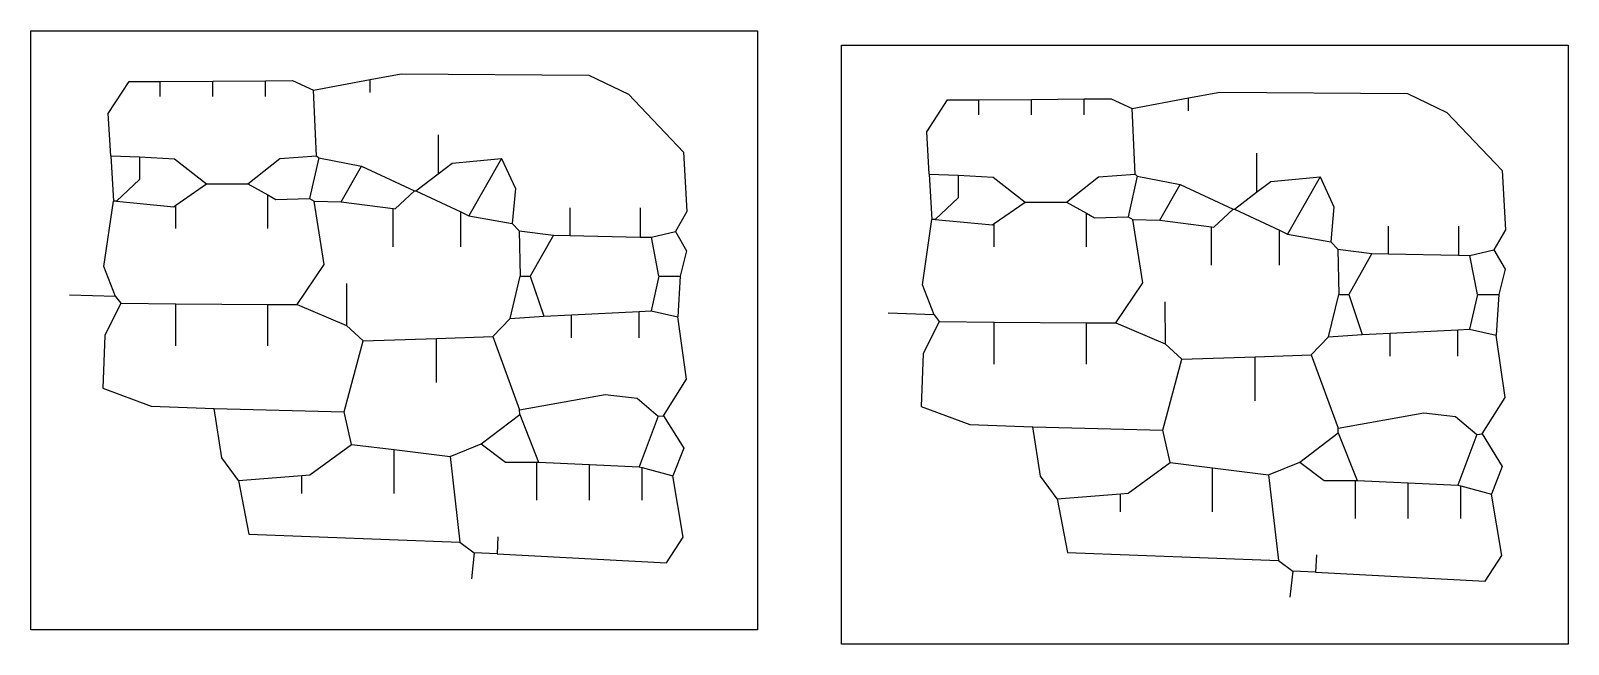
# Model space of a CAD drawing. Header units: millimetres. Extents: x -25774 to 441246, y -16721 to 169753.
import ezdxf

# ---------------------------------------------------------------- set-up
doc = ezdxf.new("R2010")
doc.units = ezdxf.units.MM
doc.header["$LTSCALE"] = 1000
for name, color, linetype in [('WALL', 2, 'Continuous'), ('图层1', 6, 'Continuous'), ('图层2', 1, 'Continuous'), ('图层3', 3, 'Continuous')]:
    doc.layers.add(name, color=color, linetype=linetype)

msp = doc.modelspace()

# ---------------------------------------------------------------- linework, layer by layer
for p, q in [((-28, 88984), (-13976, 89430)), ((248611, 83417), (234662, 83863)), ((108949, 11099), (108061, 3155)), ((357587, 5532), (356700, -2412))]:
    msp.add_line(p, q)
at = {"layer": 'WALL'}
for p, q in [((-25774, 169753), (195029, 169753)), ((-25774, -12371), (-25774, 169753)), ((195029, 169753), (195029, -12371)), ((220443, 165403), (441246, 165403)), ((220443, -16721), (220443, 165403)), ((441246, 165403), (441246, -16721)), ((-2237, 144620), (4071, 154284)), ((4071, 154284), (13582, 154350)), ((13582, 154350), (29582, 154460)), ((29582, 154460), (45582, 154571)), ((45582, 154571), (53744, 154627)), ((53744, 154627), (60118, 151728)), ((60118, 151728), (77282, 154886)), ((77282, 154886), (86744, 156627)), ((86744, 156627), (143744, 156247)), ((143744, 156247), (155744, 150516)), ((61051, 131727), (60118, 151728)), ((155744, 150516), (172508, 132867)), ((325920, 149319), (335382, 151060)), ((335382, 151060), (392382, 150679)), ((392382, 150679), (404382, 144949)), ((246401, 139053), (252710, 148717)), ((252710, 148717), (262220, 148783)), ((262220, 148783), (278220, 148893)), ((278220, 148893), (294220, 149004)), ((294220, 149004), (302382, 149060)), ((302382, 149060), (308756, 146161)), ((308756, 146161), (325920, 149319)), ((309690, 126160), (308756, 146161)), ((404382, 144949), (421146, 127299)), ((-1473, 131708), (-2237, 144620)), ((247165, 126141), (246401, 139053)), ((7282, 131382), (7282, 124565)), ((61682, 131078), (58926, 118715)), ((102232, 129493), (117256, 130882)), ((117256, 130882), (107309, 113532)), ((117256, 130882), (121430, 121801)), ((172508, 132867), (173496, 114854)), ((68510, 117720), (74725, 128559)), ((91222, 121080), (97937, 126211)), ((97937, 126211), (102232, 129493)), ((421146, 127299), (422135, 109286)), ((7282, 124565), (288, 117945)), ((18272, 116695), (27614, 123220)), ((40216, 123219), (46272, 119827)), ((121430, 121801), (120502, 111194)), ((255920, 125815), (255920, 118997)), ((310320, 125511), (307565, 113148)), ((317149, 112153), (323363, 122992)), ((346575, 120644), (350870, 123926)), ((350870, 123926), (365895, 125315)), ((365895, 125315), (355947, 107965)), ((365895, 125315), (370069, 116234)), ((288, 117945), (-675, 117966)), ((288, 117945), (17672, 116276)), ((46272, 119827), (48672, 118484)), ((48672, 118484), (58926, 118715)), ((58926, 118715), (60339, 117912)), ((60339, 117912), (68510, 117720)), ((63357, 98664), (60339, 117912)), ((68510, 117720), (84281, 115701)), ((84957, 115615), (90825, 121076)), ((255920, 118997), (248926, 112378)), ((266911, 111128), (276252, 117653)), ((288855, 117651), (294911, 114260)), ((339860, 115513), (346575, 120644)), ((17672, 116276), (18272, 116695)), ((84281, 115701), (84957, 115615)), ((173496, 114854), (170035, 108771)), ((248926, 112378), (247964, 112399)), ((248926, 112378), (266311, 110709)), ((294911, 114260), (297311, 112916)), ((297311, 112916), (307565, 113148)), ((307565, 113148), (308978, 112345)), ((311996, 93097), (308978, 112345)), ((308978, 112345), (317149, 112153)), ((317149, 112153), (332920, 110134)), ((333595, 110047), (339464, 115509)), ((370069, 116234), (369140, 105627)), ((132975, 107643), (125966, 95151)), ((266311, 110709), (266911, 111128)), ((332920, 110134), (333595, 110047)), ((422135, 109286), (418674, 103204)), ((165044, 95151), (162754, 106981)), ((55164, 86526), (63357, 98664)), ((381614, 102076), (374604, 89584)), ((413683, 89584), (411392, 101414)), ((122903, 95151), (125966, 95151)), ((125966, 95151), (130057, 83014)), ((165044, 95151), (162638, 84620)), ((165044, 95151), (171509, 95151)), ((303803, 80959), (311996, 93097)), ((371542, 89584), (374604, 89584)), ((374604, 89584), (378695, 77447)), ((413683, 89584), (411276, 79053)), ((413683, 89584), (420148, 89584)), ((1553, 86901), (-3289, 77082)), ((70181, 80185), (75190, 75545)), ((250191, 81334), (245350, 71515)), ((-3289, 77082), (-3918, 61141)), ((69474, 53957), (75190, 75545)), ((75190, 75545), (97475, 76247)), ((97475, 76247), (114551, 76784)), ((245350, 71515), (244721, 55574)), ((318820, 74618), (323828, 69978)), ((323828, 69978), (346114, 70679)), ((346114, 70679), (363189, 71217)), ((318112, 48390), (323828, 69978)), ((-3918, 61141), (10823, 55687)), ((10823, 55687), (29974, 54928)), ((29974, 54928), (69474, 53957)), ((32293, 39986), (29974, 54928)), ((71638, 44045), (69474, 53957)), ((111091, 44198), (122752, 53077)), ((122752, 53077), (128485, 38665)), ((164850, 52586), (159044, 37203)), ((244721, 55574), (259462, 50120)), ((371342, 48978), (397370, 53581)), ((397370, 53581), (407038, 52465)), ((407038, 52465), (413489, 47019)), ((259462, 50120), (278613, 49361)), ((280931, 34419), (278613, 49361)), ((278613, 49361), (318112, 48390)), ((320277, 38478), (318112, 48390)), ((371391, 47510), (377124, 33098)), ((413489, 47019), (407682, 31636)), ((413489, 47019), (415060, 47189)), ((58972, 34808), (71638, 44045)), ((71638, 44045), (84572, 42453)), ((84572, 42453), (101601, 40358)), ((101601, 40358), (111091, 44198)), ((111091, 44198), (118431, 38665)), ((37334, 33020), (32293, 39986)), ((101601, 40358), (104550, 14353)), ((118431, 38665), (127981, 38665)), ((127981, 38665), (128485, 38665)), ((128485, 38665), (143981, 37923)), ((143981, 37923), (159044, 37203)), ((307611, 29241), (320277, 38478)), ((320277, 38478), (333211, 36886)), ((37334, 33020), (56572, 34609)), ((37334, 33020), (40514, 16765)), ((56572, 34609), (58972, 34808)), ((159044, 37203), (159981, 36955)), ((159981, 36955), (169255, 34501)), ((285973, 27453), (280931, 34419)), ((333211, 36886), (350239, 34791)), ((285973, 27453), (305211, 29042)), ((305211, 29042), (307611, 29241)), ((285973, 27453), (289153, 11198)), ((40514, 16765), (104550, 14353)), ((104550, 14353), (108949, 11099)), ((289153, 11198), (353188, 8786)), ((195029, -12371), (-25774, -12371)), ((441246, -16721), (220443, -16721))]:
    msp.add_line(p, q, dxfattribs=at)
at = {"layer": '图层1'}
for p, q in [((-28, 88984), (1553, 86901)), ((70113, 92930), (70181, 80185)), ((1553, 86901), (18272, 86784)), ((18272, 86784), (46272, 86588)), ((46272, 86588), (55164, 86526)), ((55164, 86526), (70181, 80185)), ((318751, 87363), (318820, 74618)), ((248611, 83417), (250191, 81334)), ((250191, 81334), (266911, 81217)), ((266911, 81217), (294911, 81021)), ((294911, 81021), (303803, 80959)), ((303803, 80959), (318820, 74618)), ((116113, 15980), (115882, 10773)), ((115882, 10773), (108949, 11099)), ((364751, 10413), (364521, 5206)), ((364521, 5206), (357587, 5532))]:
    msp.add_line(p, q, dxfattribs=at)
at = {"layer": '图层2'}
for p, q in [((13582, 149716), (13582, 154350)), ((29582, 149716), (29582, 154460)), ((45582, 149716), (45582, 154571)), ((77282, 150978), (77282, 154886)), ((262220, 144149), (262220, 148783)), ((278220, 144149), (278220, 148893)), ((294220, 144149), (294220, 149004)), ((325920, 145411), (325920, 149319)), ((97937, 138078), (97937, 126211)), ((346575, 132511), (346575, 120644)), ((46272, 109605), (46272, 119827)), ((18272, 109605), (18272, 116695)), ((84281, 104065), (84281, 115701)), ((104881, 104065), (104881, 114671)), ((137946, 115901), (137946, 107533)), ((159313, 115901), (159313, 107058)), ((294911, 104038), (294911, 114260)), ((266911, 104038), (266911, 111128)), ((332920, 98498), (332920, 110134)), ((353520, 98498), (353520, 109104)), ((386585, 110334), (386585, 101966)), ((407952, 110334), (407952, 101491)), ((18272, 73975), (18272, 86784)), ((46272, 73975), (46272, 86588)), ((159081, 76401), (159081, 84445)), ((138481, 76401), (138481, 83429)), ((266911, 68408), (266911, 81217)), ((294911, 68408), (294911, 81021)), ((97475, 62831), (97475, 76247)), ((387120, 70834), (387120, 77862)), ((407720, 70834), (407720, 78877)), ((346114, 57264), (346114, 70679)), ((84572, 29065), (84572, 42453)), ((127981, 27115), (127981, 38665)), ((143981, 27115), (143981, 37923)), ((56572, 29065), (56572, 34609)), ((159981, 27115), (159981, 36955)), ((333211, 23498), (333211, 36886)), ((376620, 21548), (376620, 33098)), ((305211, 23498), (305211, 29042)), ((392620, 21548), (392620, 32356)), ((408620, 21548), (408620, 31387))]:
    msp.add_line(p, q, dxfattribs=at)
at = {"layer": '图层3'}
for p, q in [((-1473, 131708), (7282, 131382)), ((-1473, 131708), (-675, 117966)), ((7282, 131382), (17932, 130837)), ((17932, 130837), (27614, 123220)), ((40216, 123219), (49932, 130942)), ((49932, 130942), (61051, 131727)), ((61051, 131727), (61682, 131078)), ((61682, 131078), (74725, 128559)), ((74725, 128559), (90825, 121076)), ((247165, 126141), (247964, 112399)), ((247165, 126141), (255920, 125815)), ((298570, 125375), (309690, 126160)), ((309690, 126160), (310320, 125511)), ((27614, 123220), (40216, 123219)), ((255920, 125815), (266570, 125270)), ((266570, 125270), (276252, 117653)), ((288855, 117651), (298570, 125375)), ((310320, 125511), (323363, 122992)), ((323363, 122992), (339464, 115509)), ((-3587, 98103), (-675, 117966)), ((90825, 121076), (91222, 121080)), ((91222, 121080), (104881, 114671)), ((276252, 117653), (288855, 117651)), ((104881, 114671), (107309, 113532)), ((107309, 113532), (120502, 111194)), ((245051, 92535), (247964, 112399)), ((339464, 115509), (339860, 115513)), ((339860, 115513), (353520, 109104)), ((120502, 111194), (122612, 108901)), ((122612, 108901), (132975, 107643)), ((122612, 108901), (122903, 95151)), ((132975, 107643), (137946, 107533)), ((137946, 107533), (159313, 107058)), ((162754, 106981), (170035, 108771)), ((170035, 108771), (173446, 102853)), ((353520, 109104), (355947, 107965)), ((355947, 107965), (369140, 105627)), ((159313, 107058), (162754, 106981)), ((173446, 102853), (171509, 95151)), ((369140, 105627), (371250, 103334)), ((371250, 103334), (371542, 89584)), ((371250, 103334), (381614, 102076)), ((411392, 101414), (418674, 103204)), ((418674, 103204), (422084, 97286)), ((-28, 88984), (-3587, 98103)), ((381614, 102076), (386585, 101966)), ((386585, 101966), (407952, 101491)), ((407952, 101491), (411392, 101414)), ((119820, 82259), (122903, 95151)), ((171509, 95151), (170747, 82763)), ((422084, 97286), (420148, 89584)), ((248611, 83417), (245051, 92535)), ((368458, 76692), (371542, 89584)), ((420148, 89584), (419385, 77196)), ((138481, 83429), (159081, 84445)), ((159081, 84445), (162638, 84620)), ((162638, 84620), (170747, 82763)), ((114551, 76784), (119820, 82259)), ((119820, 82259), (130057, 83014)), ((130057, 83014), (138481, 83429)), ((173421, 63851), (170747, 82763)), ((114551, 76784), (122703, 54545)), ((363189, 71217), (368458, 76692)), ((368458, 76692), (378695, 77447)), ((378695, 77447), (387120, 77862)), ((387120, 77862), (407720, 78877)), ((407720, 78877), (411276, 79053)), ((411276, 79053), (419385, 77196)), ((422060, 58284), (419385, 77196)), ((363189, 71217), (371342, 48978)), ((166422, 52756), (173421, 63851)), ((122703, 54545), (148731, 59148)), ((148731, 59148), (158400, 58032)), ((158400, 58032), (164850, 52586)), ((415060, 47189), (422060, 58284)), ((122752, 53077), (122703, 54545)), ((164850, 52586), (166422, 52756)), ((166422, 52756), (172574, 42859)), ((359729, 38631), (371391, 47510)), ((371391, 47510), (371342, 48978)), ((415060, 47189), (421213, 37292)), ((172574, 42859), (169255, 34501)), ((350239, 34791), (359729, 38631)), ((359729, 38631), (367070, 33098)), ((172425, 15859), (169255, 34501)), ((350239, 34791), (353188, 8786)), ((367070, 33098), (376620, 33098)), ((376620, 33098), (377124, 33098)), ((377124, 33098), (392620, 32356)), ((421213, 37292), (417893, 28934)), ((392620, 32356), (407682, 31636)), ((407682, 31636), (408620, 31387)), ((408620, 31387), (417893, 28934)), ((421063, 10292), (417893, 28934)), ((167372, 8022), (172425, 15859)), ((115882, 10773), (167372, 8022)), ((416011, 2455), (421063, 10292)), ((353188, 8786), (357587, 5532)), ((364521, 5206), (416011, 2455))]:
    msp.add_line(p, q, dxfattribs=at)

doc.saveas('drawing.dxf')
